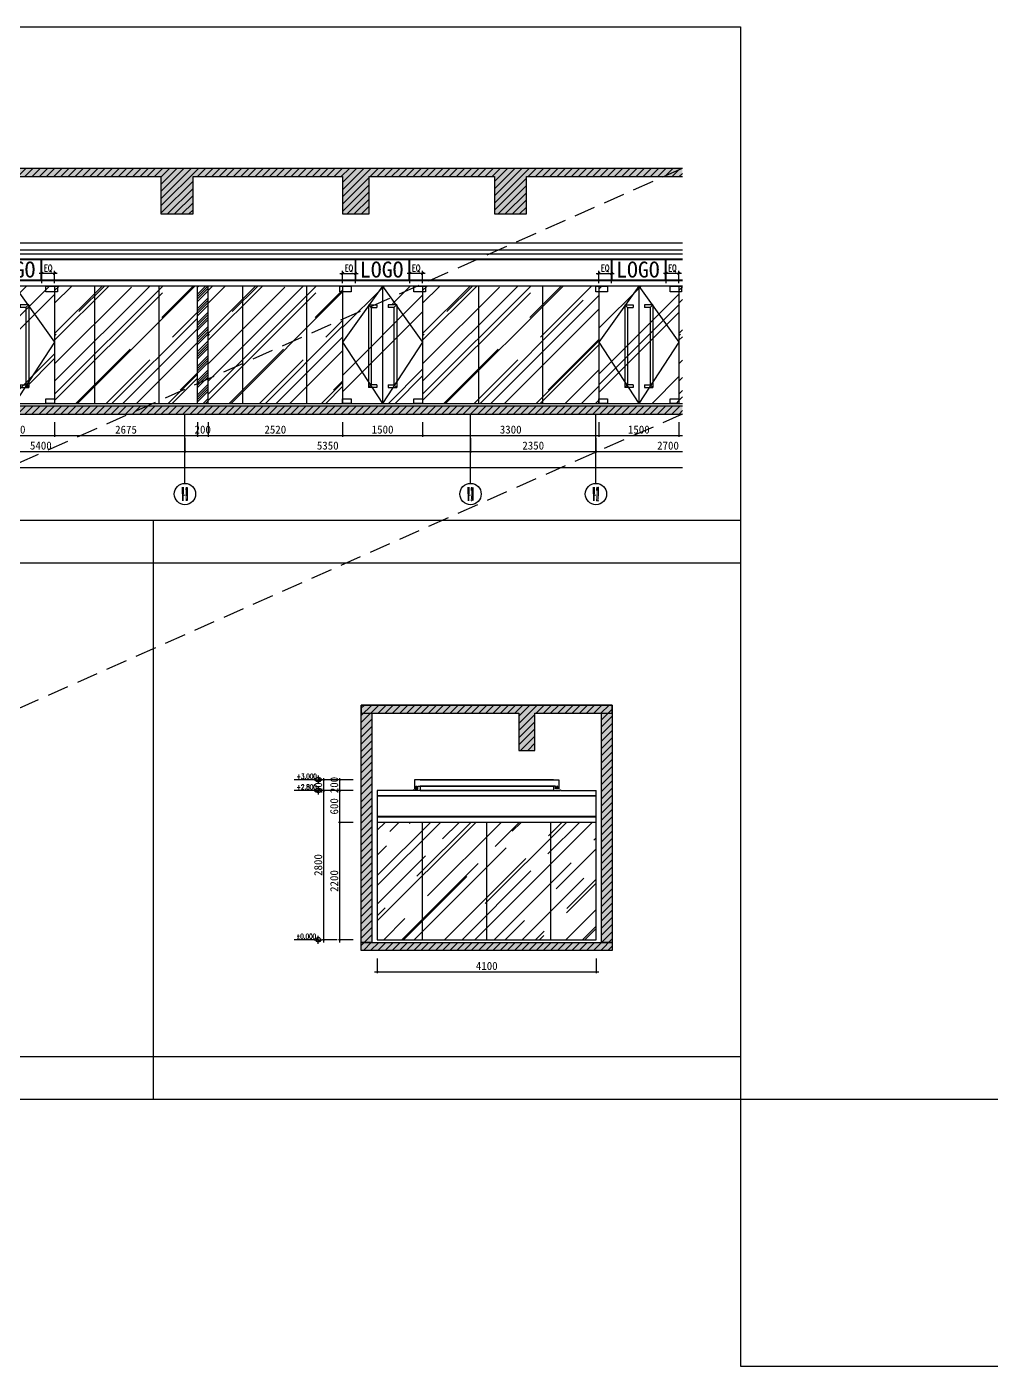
# Model space of a CAD drawing. Header units: millimetres. Extents: x 110215 to 630040, y -488650 to 141897.
# Drawn here: x 152936 to 171004, y -9761 to 15350 of the extents above; entities that cross this region are included whole.
import ezdxf
from ezdxf.enums import TextEntityAlignment as Align
from ezdxf.xclip import XClip

# ---------------------------------------------------------------- set-up
doc = ezdxf.new("R2010")
doc.units = ezdxf.units.MM
doc.header["$LTSCALE"] = 1000
doc.header["$XCLIPFRAME"] = 0
doc.linetypes.add('_DASH', pattern=[0.6, 0.4, -0.2])
doc.layers.get('Defpoints').update_dxf_attribs({"color": 2})
for name, color, linetype in [('0-118标注', 2, 'Continuous'), ('0-140b立面看线', 3, 'Continuous'), ('0-140c立面材料填充', 250, 'Continuous'), ('0-140d立面材料分隔', 146, 'Continuous'), ('0-140立面图剖切线', 4, 'Continuous')]:
    doc.layers.add(name, color=color, linetype=linetype)
doc.styles.add('_TCH_AXIS', font='COMPLEX', dxfattribs={"bigfont": 'GBCBIG'})
doc.styles.add('COMPLEX', font='COMPLEX')
doc.styles.add('DIM_FONT', font='SIMPLEX', dxfattribs={"width": 0.7, "bigfont": 'GBCBIG'})
doc.styles.add('TXT', font='txt.shx', dxfattribs={"width": 0.7})
doc.styles.add('繁黑体', font='simhei.ttf')
doc.styles.add('黑体', font='simhei.ttf')
doc.dimstyles.new('50', dxfattribs={"dimscale": 50, "dimtxt": 3, "dimasz": 0.6, "dimexe": 0.6, "dimexo": 0.6, "dimtad": 1, "dimdec": 0, "dimdsep": 46, "dimtxsty": '黑体', "dimblk1": 'ARCHTICK', "dimblk2": 'ARCHTICK', "dimsah": 1, "dimcen": 0, "dimdle": 1, "dimclrd": 251, "dimclre": 251, "dimclrt": 2, "dimadec": 0, "dimazin": 0, "dimtfac": 1, "dimtdec": 0, "dimtix": 1, "dimtmove": 2, "dimatfit": 3, "dimldrblk": 'DOT', "dimfxl": 0, "dimtolj": 1, "dimtzin": 0, "dimarcsym": 0})
doc.dimstyles.new('副本 1-50', dxfattribs={"dimscale": 50, "dimtxt": 2.5, "dimasz": 1, "dimexe": 1, "dimexo": 1, "dimgap": 0.6, "dimtad": 1, "dimdec": 0, "dimrnd": 5, "dimzin": 0, "dimdsep": 46, "dimtxsty": 'TXT', "dimblk": 'ARCHTICK', "dimcen": 4, "dimdle": 1, "dimclrd": 3, "dimclre": 3, "dimclrt": 3, "dimadec": 0, "dimazin": 0, "dimtfac": 1, "dimtdec": 0, "dimtix": 1, "dimtmove": 2, "dimatfit": 3, "dimldrblk": 'ARCHTICK', "dimfxl": 0, "dimtolj": 1, "dimtzin": 0, "dimarcsym": 0})

# ---------------------------------------------------------------- blocks, each defined once
blk = doc.blocks.new('_ArchTick')
at = {"color": 0, "linetype": 'ByBlock', "const_width": 0.4}
blk.add_lwpolyline([(-0.5, -0.5), (0.5, 0.5)], dxfattribs=at)
blk = doc.blocks.new('*D130')
at = {"color": 3, "lineweight": -2, "transparency": 16777216}
for p, q in [((2433621, 314332), (2433281, 314332)), ((2433331, 314145), (2433331, 314382)), ((2433571, 314145), (2433571, 314382))]:
    blk.add_line(p, q, dxfattribs=at)
at = {"layer": 'Defpoints', "color": 0, "transparency": 16777216}
for p in [(2433331, 314332), (2433331, 314095), (2433571, 314095)]:
    blk.add_point(p, dxfattribs=at)
at = {"color": 3, "lineweight": -2, "transparency": 16777216, "xscale": 50, "yscale": 50, "zscale": 50, "rotation": 180}
blk.add_blockref('_ArchTick', (2433331, 314332), dxfattribs=at)
at = {"color": 3, "lineweight": -2, "transparency": 16777216, "xscale": 50, "yscale": 50, "zscale": 50}
blk.add_blockref('_ArchTick', (2433571, 314332), dxfattribs=at)
at = {"color": 3, "transparency": 16777216, "insert": (2433451, 314425), "char_height": 125, "attachment_point": 5, "style": 'TXT'}
blk.add_mtext('\\A1;EQ', dxfattribs=at)
blk = doc.blocks.new('*D131')
at = {"color": 3, "lineweight": -2, "transparency": 16777216}
for p, q in [((2432021, 314332), (2432361, 314332)), ((2432071, 314145), (2432071, 314382)), ((2432311, 314145), (2432311, 314382))]:
    blk.add_line(p, q, dxfattribs=at)
at = {"layer": 'Defpoints', "color": 0, "transparency": 16777216}
for p in [(2432311, 314332), (2432071, 314095), (2432311, 314095)]:
    blk.add_point(p, dxfattribs=at)
at = {"color": 3, "lineweight": -2, "transparency": 16777216, "xscale": 50, "yscale": 50, "zscale": 50, "rotation": 180}
blk.add_blockref('_ArchTick', (2432071, 314332), dxfattribs=at)
at = {"color": 3, "lineweight": -2, "transparency": 16777216, "xscale": 50, "yscale": 50, "zscale": 50}
blk.add_blockref('_ArchTick', (2432311, 314332), dxfattribs=at)
at = {"color": 3, "transparency": 16777216, "insert": (2432191, 314425), "char_height": 125, "attachment_point": 5, "style": 'TXT'}
blk.add_mtext('\\A1;EQ', dxfattribs=at)
blk = doc.blocks.new('*D1213')
at = {"color": 251, "lineweight": -2, "transparency": 16777216}
for p, q in [((210442, 7119), (210442, 6839)), ((211942, 7119), (211942, 6839)), ((210392, 6869), (211992, 6869))]:
    blk.add_line(p, q, dxfattribs=at)
at = {"layer": 'Defpoints', "color": 0, "transparency": 16777216}
for p in [(210442, 7269), (211942, 7269), (211942, 6869)]:
    blk.add_point(p, dxfattribs=at)
at = {"color": 251, "lineweight": -2, "transparency": 16777216, "xscale": 30, "yscale": 30, "zscale": 30, "rotation": 180}
blk.add_blockref('_ArchTick', (210442, 6869), dxfattribs=at)
at = {"color": 251, "lineweight": -2, "transparency": 16777216, "xscale": 30, "yscale": 30, "zscale": 30}
blk.add_blockref('_ArchTick', (211942, 6869), dxfattribs=at)
at = {"color": 2, "transparency": 16777216, "insert": (211192, 6976), "char_height": 150, "attachment_point": 5, "style": '黑体'}
blk.add_mtext('\\A1;1500', dxfattribs=at)
blk = doc.blocks.new('_DOT')
at = {"color": 0, "linetype": 'ByBlock'}
blk.add_line((-0.5, 0), (-1, 0), dxfattribs=at)
at = {"color": 0, "linetype": 'ByBlock', "const_width": 0.5}
blk.add_lwpolyline([(-0.25, 0, 1), (0.25, 0, 1)], format="xyb", close=True, dxfattribs=at)
blk = doc.blocks.new('*D1214')
at = {"color": 251, "lineweight": -2, "transparency": 16777216}
for p, q in [((211942, 7119), (211942, 6839)), ((214617, 7119), (214617, 6839)), ((211892, 6869), (214667, 6869))]:
    blk.add_line(p, q, dxfattribs=at)
at = {"layer": 'Defpoints', "color": 0, "transparency": 16777216}
for p in [(211942, 7269), (214617, 7269), (214617, 6869)]:
    blk.add_point(p, dxfattribs=at)
at = {"color": 251, "lineweight": -2, "transparency": 16777216, "xscale": 30, "yscale": 30, "zscale": 30, "rotation": 180}
blk.add_blockref('_ArchTick', (211942, 6869), dxfattribs=at)
at = {"color": 251, "lineweight": -2, "transparency": 16777216, "xscale": 30, "yscale": 30, "zscale": 30}
blk.add_blockref('_ArchTick', (214617, 6869), dxfattribs=at)
at = {"color": 2, "transparency": 16777216, "insert": (213280, 6975), "char_height": 150, "attachment_point": 5, "style": '黑体'}
blk.add_mtext('\\A1;2675', dxfattribs=at)
blk = doc.blocks.new('*D1215')
at = {"color": 251, "lineweight": -2, "transparency": 16777216}
for p, q in [((214617, 7119), (214617, 6839)), ((214817, 7119), (214817, 6839)), ((214617, 6869), (214587, 6869)), ((214617, 6869), (214817, 6869)), ((214817, 6869), (214847, 6869))]:
    blk.add_line(p, q, dxfattribs=at)
at = {"layer": 'Defpoints', "color": 0, "transparency": 16777216}
for p in [(214617, 7269), (214817, 7269), (214817, 6869)]:
    blk.add_point(p, dxfattribs=at)
at = {"color": 251, "lineweight": -2, "transparency": 16777216, "xscale": 30, "yscale": 30, "zscale": 30}
blk.add_blockref('_ArchTick', (214617, 6869), dxfattribs=at)
at = {"color": 251, "lineweight": -2, "transparency": 16777216, "xscale": 30, "yscale": 30, "zscale": 30, "rotation": 180}
blk.add_blockref('_ArchTick', (214817, 6869), dxfattribs=at)
at = {"color": 2, "transparency": 16777216, "insert": (214717, 6976), "char_height": 150, "attachment_point": 5, "style": '黑体'}
blk.add_mtext('\\A1;200', dxfattribs=at)
blk = doc.blocks.new('*D1216')
at = {"color": 251, "lineweight": -2, "transparency": 16777216}
for p, q in [((214817, 7119), (214817, 6839)), ((217337, 7119), (217337, 6839)), ((214767, 6869), (217387, 6869))]:
    blk.add_line(p, q, dxfattribs=at)
at = {"layer": 'Defpoints', "color": 0, "transparency": 16777216}
for p in [(214817, 7269), (217337, 7269), (217337, 6869)]:
    blk.add_point(p, dxfattribs=at)
at = {"color": 251, "lineweight": -2, "transparency": 16777216, "xscale": 30, "yscale": 30, "zscale": 30, "rotation": 180}
blk.add_blockref('_ArchTick', (214817, 6869), dxfattribs=at)
at = {"color": 251, "lineweight": -2, "transparency": 16777216, "xscale": 30, "yscale": 30, "zscale": 30}
blk.add_blockref('_ArchTick', (217337, 6869), dxfattribs=at)
at = {"color": 2, "transparency": 16777216, "insert": (216077, 6976), "char_height": 150, "attachment_point": 5, "style": '黑体'}
blk.add_mtext('\\A1;2520', dxfattribs=at)
blk = doc.blocks.new('*D1217')
at = {"color": 251, "lineweight": -2, "transparency": 16777216}
for p, q in [((217337, 7119), (217337, 6839)), ((218837, 7119), (218837, 6839)), ((217287, 6869), (218887, 6869))]:
    blk.add_line(p, q, dxfattribs=at)
at = {"layer": 'Defpoints', "color": 0, "transparency": 16777216}
for p in [(217337, 7269), (218837, 7269), (218837, 6869)]:
    blk.add_point(p, dxfattribs=at)
at = {"color": 251, "lineweight": -2, "transparency": 16777216, "xscale": 30, "yscale": 30, "zscale": 30, "rotation": 180}
blk.add_blockref('_ArchTick', (217337, 6869), dxfattribs=at)
at = {"color": 251, "lineweight": -2, "transparency": 16777216, "xscale": 30, "yscale": 30, "zscale": 30}
blk.add_blockref('_ArchTick', (218837, 6869), dxfattribs=at)
at = {"color": 2, "transparency": 16777216, "insert": (218087, 6976), "char_height": 150, "attachment_point": 5, "style": '黑体'}
blk.add_mtext('\\A1;1500', dxfattribs=at)
blk = doc.blocks.new('*D1218')
at = {"color": 251, "lineweight": -2, "transparency": 16777216}
for p, q in [((218837, 7119), (218837, 6839)), ((222137, 7119), (222137, 6839)), ((218787, 6869), (222187, 6869))]:
    blk.add_line(p, q, dxfattribs=at)
at = {"layer": 'Defpoints', "color": 0, "transparency": 16777216}
for p in [(218837, 7269), (222137, 7269), (222137, 6869)]:
    blk.add_point(p, dxfattribs=at)
at = {"color": 251, "lineweight": -2, "transparency": 16777216, "xscale": 30, "yscale": 30, "zscale": 30, "rotation": 180}
blk.add_blockref('_ArchTick', (218837, 6869), dxfattribs=at)
at = {"color": 251, "lineweight": -2, "transparency": 16777216, "xscale": 30, "yscale": 30, "zscale": 30}
blk.add_blockref('_ArchTick', (222137, 6869), dxfattribs=at)
at = {"color": 2, "transparency": 16777216, "insert": (220487, 6976), "char_height": 150, "attachment_point": 5, "style": '黑体'}
blk.add_mtext('\\A1;3300', dxfattribs=at)
blk = doc.blocks.new('*D1219')
at = {"color": 251, "lineweight": -2, "transparency": 16777216}
for p, q in [((222137, 7119), (222137, 6839)), ((223637, 7119), (223637, 6839)), ((222087, 6869), (223687, 6869))]:
    blk.add_line(p, q, dxfattribs=at)
at = {"layer": 'Defpoints', "color": 0, "transparency": 16777216}
for p in [(222137, 7269), (223637, 7269), (223637, 6869)]:
    blk.add_point(p, dxfattribs=at)
at = {"color": 251, "lineweight": -2, "transparency": 16777216, "xscale": 30, "yscale": 30, "zscale": 30, "rotation": 180}
blk.add_blockref('_ArchTick', (222137, 6869), dxfattribs=at)
at = {"color": 251, "lineweight": -2, "transparency": 16777216, "xscale": 30, "yscale": 30, "zscale": 30}
blk.add_blockref('_ArchTick', (223637, 6869), dxfattribs=at)
at = {"color": 2, "transparency": 16777216, "insert": (222887, 6976), "char_height": 150, "attachment_point": 5, "style": '黑体'}
blk.add_mtext('\\A1;1500', dxfattribs=at)
blk = doc.blocks.new('*D1220')
at = {"color": 251, "lineweight": -2, "transparency": 16777216}
for p, q in [((223637, 7119), (223637, 6839)), ((225079, 7119), (225079, 6839)), ((223587, 6869), (225129, 6869))]:
    blk.add_line(p, q, dxfattribs=at)
at = {"layer": 'Defpoints', "color": 0, "transparency": 16777216}
for p in [(223637, 7269), (225079, 7269), (225079, 6869)]:
    blk.add_point(p, dxfattribs=at)
at = {"color": 251, "lineweight": -2, "transparency": 16777216, "xscale": 30, "yscale": 30, "zscale": 30, "rotation": 180}
blk.add_blockref('_ArchTick', (223637, 6869), dxfattribs=at)
at = {"color": 251, "lineweight": -2, "transparency": 16777216, "xscale": 30, "yscale": 30, "zscale": 30}
blk.add_blockref('_ArchTick', (225079, 6869), dxfattribs=at)
at = {"color": 2, "transparency": 16777216, "insert": (224358, 6975), "char_height": 150, "attachment_point": 5, "style": '黑体'}
blk.add_mtext('\\A1;1442', dxfattribs=at)
blk = doc.blocks.new('*D1240')
at = {"color": 251, "lineweight": -2, "transparency": 16777216}
for p, q in [((208984, 6819), (208984, 6539)), ((214384, 6819), (214384, 6539)), ((208934, 6569), (214434, 6569))]:
    blk.add_line(p, q, dxfattribs=at)
at = {"layer": 'Defpoints', "color": 0, "transparency": 16777216}
for p in [(208984, 6869), (214384, 6869), (214384, 6569)]:
    blk.add_point(p, dxfattribs=at)
at = {"color": 251, "lineweight": -2, "transparency": 16777216, "xscale": 30, "yscale": 30, "zscale": 30, "rotation": 180}
blk.add_blockref('_ArchTick', (208984, 6569), dxfattribs=at)
at = {"color": 251, "lineweight": -2, "transparency": 16777216, "xscale": 30, "yscale": 30, "zscale": 30}
blk.add_blockref('_ArchTick', (214384, 6569), dxfattribs=at)
at = {"color": 2, "transparency": 16777216, "insert": (211684, 6676), "char_height": 150, "attachment_point": 5, "style": '黑体'}
blk.add_mtext('\\A1;5400', dxfattribs=at)
blk = doc.blocks.new('*D1241')
at = {"color": 251, "lineweight": -2, "transparency": 16777216}
for p, q in [((214384, 6819), (214384, 6539)), ((219734, 6819), (219734, 6539)), ((214334, 6569), (219784, 6569))]:
    blk.add_line(p, q, dxfattribs=at)
at = {"layer": 'Defpoints', "color": 0, "transparency": 16777216}
for p in [(214384, 6869), (219734, 6869), (219734, 6569)]:
    blk.add_point(p, dxfattribs=at)
at = {"color": 251, "lineweight": -2, "transparency": 16777216, "xscale": 30, "yscale": 30, "zscale": 30, "rotation": 180}
blk.add_blockref('_ArchTick', (214384, 6569), dxfattribs=at)
at = {"color": 251, "lineweight": -2, "transparency": 16777216, "xscale": 30, "yscale": 30, "zscale": 30}
blk.add_blockref('_ArchTick', (219734, 6569), dxfattribs=at)
at = {"color": 2, "transparency": 16777216, "insert": (217059, 6676), "char_height": 150, "attachment_point": 5, "style": '黑体'}
blk.add_mtext('\\A1;5350', dxfattribs=at)
blk = doc.blocks.new('*D1242')
at = {"color": 251, "lineweight": -2, "transparency": 16777216}
for p, q in [((219734, 6819), (219734, 6539)), ((222084, 6819), (222084, 6539)), ((219684, 6569), (222134, 6569))]:
    blk.add_line(p, q, dxfattribs=at)
at = {"layer": 'Defpoints', "color": 0, "transparency": 16777216}
for p in [(219734, 6869), (222084, 6869), (222084, 6569)]:
    blk.add_point(p, dxfattribs=at)
at = {"color": 251, "lineweight": -2, "transparency": 16777216, "xscale": 30, "yscale": 30, "zscale": 30, "rotation": 180}
blk.add_blockref('_ArchTick', (219734, 6569), dxfattribs=at)
at = {"color": 251, "lineweight": -2, "transparency": 16777216, "xscale": 30, "yscale": 30, "zscale": 30}
blk.add_blockref('_ArchTick', (222084, 6569), dxfattribs=at)
at = {"color": 2, "transparency": 16777216, "insert": (220909, 6676), "char_height": 150, "attachment_point": 5, "style": '黑体'}
blk.add_mtext('\\A1;2350', dxfattribs=at)
blk = doc.blocks.new('*D1243')
at = {"color": 251, "lineweight": -2, "transparency": 16777216}
for p, q in [((222084, 6819), (222084, 6539)), ((224784, 6819), (224784, 6539)), ((222034, 6569), (224834, 6569))]:
    blk.add_line(p, q, dxfattribs=at)
at = {"layer": 'Defpoints', "color": 0, "transparency": 16777216}
for p in [(222084, 6869), (224784, 6869), (224784, 6569)]:
    blk.add_point(p, dxfattribs=at)
at = {"color": 251, "lineweight": -2, "transparency": 16777216, "xscale": 30, "yscale": 30, "zscale": 30, "rotation": 180}
blk.add_blockref('_ArchTick', (222084, 6569), dxfattribs=at)
at = {"color": 251, "lineweight": -2, "transparency": 16777216, "xscale": 30, "yscale": 30, "zscale": 30}
blk.add_blockref('_ArchTick', (224784, 6569), dxfattribs=at)
at = {"color": 2, "transparency": 16777216, "insert": (223434, 6676), "char_height": 150, "attachment_point": 5, "style": '黑体'}
blk.add_mtext('\\A1;2700', dxfattribs=at)
blk = doc.blocks.new('*D1248')
at = {"color": 251, "lineweight": -2, "transparency": 16777216}
for p, q in [((156554, 6519), (156554, 6239)), ((232987, 6519), (232987, 6239)), ((156504, 6269), (233037, 6269))]:
    blk.add_line(p, q, dxfattribs=at)
at = {"layer": 'Defpoints', "color": 0, "transparency": 16777216}
for p in [(156554, 6569), (232987, 6569), (232987, 6269)]:
    blk.add_point(p, dxfattribs=at)
at = {"color": 251, "lineweight": -2, "transparency": 16777216, "xscale": 30, "yscale": 30, "zscale": 30, "rotation": 180}
blk.add_blockref('_ArchTick', (156554, 6269), dxfattribs=at)
at = {"color": 251, "lineweight": -2, "transparency": 16777216, "xscale": 30, "yscale": 30, "zscale": 30}
blk.add_blockref('_ArchTick', (232987, 6269), dxfattribs=at)
at = {"color": 2, "transparency": 16777216, "insert": (194771, 6375), "char_height": 150, "attachment_point": 5, "style": '黑体'}
blk.add_mtext('\\A1;76433', dxfattribs=at)
blk = doc.blocks.new('_AXISO')
blk.add_circle((0, 0), 0.5)
at = {"style": 'COMPLEX', "width": 1.041667}
blk.add_attdef('A', text='', height=0.56, dxfattribs=at).set_placement((-0.25, -0.28), (0.25, -0.28), align=Align.FIT)
blk = doc.blocks.new('A$C087422EE')
for p, q in [((0, 28), (54, 28)), ((8, 72), (8, 63)), ((45, 72), (8, 72)), ((8, 63), (45, 63)), ((12, 63), (16, 45)), ((27, 0), (27, 54)), ((41, 63), (37, 45)), ((45, 63), (45, 72))]:
    blk.add_line(p, q)
blk.add_circle((27, 28), 20)
blk = doc.blocks.new('*D705')
at = {"color": 251, "lineweight": -2, "transparency": 16777216}
for p, q in [((159503, -2115), (159503, -2395)), ((163602, -2115), (163602, -2395)), ((159453, -2365), (163652, -2365))]:
    blk.add_line(p, q, dxfattribs=at)
at = {"layer": 'Defpoints', "color": 0, "transparency": 16777216}
for p in [(159503, -1965), (163602, -1965), (163602, -2365)]:
    blk.add_point(p, dxfattribs=at)
at = {"color": 251, "lineweight": -2, "transparency": 16777216, "xscale": 30, "yscale": 30, "zscale": 30, "rotation": 180}
blk.add_blockref('_ArchTick', (159503, -2365), dxfattribs=at)
at = {"color": 251, "lineweight": -2, "transparency": 16777216, "xscale": 30, "yscale": 30, "zscale": 30}
blk.add_blockref('_ArchTick', (163602, -2365), dxfattribs=at)
at = {"color": 2, "transparency": 16777216, "insert": (161553, -2258), "char_height": 150, "attachment_point": 5, "style": '黑体'}
blk.add_mtext('\\A1;4100', dxfattribs=at)
blk = doc.blocks.new('*D706')
at = {"color": 251, "lineweight": -2, "transparency": 16777216}
for p, q in [((159053, 435), (158773, 435)), ((158803, -1815), (158803, 485)), ((159053, -1765), (158773, -1765))]:
    blk.add_line(p, q, dxfattribs=at)
at = {"layer": 'Defpoints', "color": 0, "transparency": 16777216}
for p in [(158803, 435), (159503, 435), (159503, -1765)]:
    blk.add_point(p, dxfattribs=at)
at = {"color": 251, "lineweight": -2, "transparency": 16777216, "xscale": 30, "yscale": 30, "zscale": 30}
for p, rotation in [((158803, 435), 90), ((158803, -1765), 270)]:
    blk.add_blockref('_ArchTick', p, dxfattribs=dict(at, rotation=rotation))
at = {"color": 2, "transparency": 16777216, "insert": (158696, -665), "char_height": 150, "attachment_point": 5, "rotation": 90, "style": '黑体'}
blk.add_mtext('\\A1;2200', dxfattribs=at)
blk = doc.blocks.new('*D707')
at = {"color": 251, "lineweight": -2, "transparency": 16777216}
for p, q in [((159053, 1035), (158773, 1035)), ((158803, 385), (158803, 1085)), ((159053, 435), (158773, 435))]:
    blk.add_line(p, q, dxfattribs=at)
at = {"layer": 'Defpoints', "color": 0, "transparency": 16777216}
for p in [(158803, 1035), (159503, 1035), (159503, 435)]:
    blk.add_point(p, dxfattribs=at)
at = {"color": 251, "lineweight": -2, "transparency": 16777216, "xscale": 30, "yscale": 30, "zscale": 30}
for p, rotation in [((158803, 1035), 90), ((158803, 435), 270)]:
    blk.add_blockref('_ArchTick', p, dxfattribs=dict(at, rotation=rotation))
at = {"color": 2, "transparency": 16777216, "insert": (158696, 735), "char_height": 150, "attachment_point": 5, "rotation": 90, "style": '黑体'}
blk.add_mtext('\\A1;600', dxfattribs=at)
blk = doc.blocks.new('*D708')
at = {"color": 251, "lineweight": -2, "transparency": 16777216}
for p, q in [((158803, 1235), (158803, 1265)), ((159053, 1235), (158773, 1235)), ((159053, 1035), (158773, 1035)), ((158803, 1035), (158803, 1235)), ((158803, 1035), (158803, 1005))]:
    blk.add_line(p, q, dxfattribs=at)
at = {"layer": 'Defpoints', "color": 0, "transparency": 16777216}
for p in [(158803, 1235), (159503, 1035), (160203, 1235)]:
    blk.add_point(p, dxfattribs=at)
at = {"color": 251, "lineweight": -2, "transparency": 16777216, "xscale": 30, "yscale": 30, "zscale": 30}
for p, rotation in [((158803, 1235), 270), ((158803, 1035), 90)]:
    blk.add_blockref('_ArchTick', p, dxfattribs=dict(at, rotation=rotation))
at = {"color": 2, "transparency": 16777216, "insert": (158696, 1135), "char_height": 150, "attachment_point": 5, "rotation": 90, "style": '黑体'}
blk.add_mtext('\\A1;200', dxfattribs=at)
blk = doc.blocks.new('*D709')
at = {"color": 251, "lineweight": -2, "transparency": 16777216}
for p, q in [((158753, 1035), (158473, 1035)), ((158503, -1815), (158503, 1085)), ((158753, -1765), (158473, -1765))]:
    blk.add_line(p, q, dxfattribs=at)
at = {"layer": 'Defpoints', "color": 0, "transparency": 16777216}
for p in [(158503, 1035), (158803, 1035), (158803, -1765)]:
    blk.add_point(p, dxfattribs=at)
at = {"color": 251, "lineweight": -2, "transparency": 16777216, "xscale": 30, "yscale": 30, "zscale": 30}
for p, rotation in [((158503, 1035), 90), ((158503, -1765), 270)]:
    blk.add_blockref('_ArchTick', p, dxfattribs=dict(at, rotation=rotation))
at = {"color": 2, "transparency": 16777216, "insert": (158396, -365), "char_height": 150, "attachment_point": 5, "rotation": 90, "style": '黑体'}
blk.add_mtext('\\A1;2800', dxfattribs=at)
blk = doc.blocks.new('*D710')
at = {"color": 251, "lineweight": -2, "transparency": 16777216}
for p, q in [((158503, 1235), (158503, 1265)), ((158753, 1235), (158473, 1235)), ((158753, 1035), (158473, 1035)), ((158503, 1035), (158503, 1235)), ((158503, 1035), (158503, 1005))]:
    blk.add_line(p, q, dxfattribs=at)
at = {"layer": 'Defpoints', "color": 0, "transparency": 16777216}
for p in [(158503, 1235), (158803, 1235), (158803, 1035)]:
    blk.add_point(p, dxfattribs=at)
at = {"color": 251, "lineweight": -2, "transparency": 16777216, "xscale": 30, "yscale": 30, "zscale": 30}
for p, rotation in [((158503, 1235), 270), ((158503, 1035), 90)]:
    blk.add_blockref('_ArchTick', p, dxfattribs=dict(at, rotation=rotation))
at = {"color": 2, "transparency": 16777216, "insert": (158396, 1135), "char_height": 150, "attachment_point": 5, "rotation": 90, "style": '黑体'}
blk.add_mtext('\\A1;200', dxfattribs=at)
blk = doc.blocks.new('*U702')
at = {"extrusion": (0, 0, -1)}
for points in [[(0, 0), (1.5, 0, 0.414214), (0, 1.5)], [(0, 0), (-1.5, 0, 0.414214), (0, -1.5)]]:
    blk.add_hatch(color=256, dxfattribs=at).paths.add_polyline_path(points)
for p, q in [((-2.25, 0), (-15.09, 0)), ((-2.52, 0), (2.52, 0)), ((0, -2.52), (0, 2.52))]:
    blk.add_line(p, q)
blk.add_circle((0, 0), 1.5)
at = {"style": 'DIM_FONT', "width": 0.7, "flags": 8}
blk.add_attdef('%%P0.000', (-13.68, -0.59), '', height=3, dxfattribs=at)
blk = doc.blocks.new('*U703')
at = {"extrusion": (0, 0, -1)}
for points in [[(0, 0), (1.5, 0, -0.414214), (0, -1.5)], [(0, 0), (-1.5, 0, -0.414214), (0, 1.5)]]:
    blk.add_hatch(color=256, dxfattribs=at).paths.add_polyline_path(points)
for p, q in [((-2.25, 0), (-15.09, 0)), ((-2.52, 0), (2.52, 0)), ((0, 2.52), (0, -2.52))]:
    blk.add_line(p, q)
blk.add_circle((0, 0), 1.5)
at = {"style": 'DIM_FONT', "width": 0.7, "flags": 8}
blk.add_attdef('%%P0.000', (-13.68, 0.59), '', height=3, dxfattribs=at)
blk = doc.blocks.new('kjlkj')
at = {"layer": '0-140c立面材料填充'}
h = blk.add_hatch(dxfattribs=at)
h.set_pattern_fill('AR-RROOF', color=256, scale=50, angle=45, style=0)
h.set_pattern_definition([(45, (2419215.6, 311894.9), (1077.63, 2873.68), [19050, -2540, 6350, -1270]), (45, (2419961, 313538.3), (-2092.4, 296.35), [3810, -419.1, 7620, -952.5]), (45, (2418901.25, 313107.2), (4068.056, 5271.41), [10160, -1778, 5080, -1270])])
h.paths.add_polyline_path([(2433571.1, 314094.9), (2432071.1, 314094.9), (2432071.1, 311894.9), (2433571.1, 311894.9)])
at = {"color": 8}
for p, q in [((2432311.1, 314194.9), (2432311.1, 314594.9)), ((2432321.1, 314194.9), (2432321.1, 314594.9)), ((2433321.1, 314194.9), (2433321.1, 314594.9)), ((2433331.1, 314194.9), (2433331.1, 314594.9))]:
    blk.add_line(p, q, dxfattribs=at)
for points in [[(2432821.1, 314094.9), (2432071.1, 313044.9), (2432821.1, 311894.9)], [(2432821.1, 314094.9), (2433571.1, 313044.9), (2432821.1, 311894.9)]]:
    blk.add_lwpolyline(points, dxfattribs=at)
at = {"layer": '0-140d立面材料分隔'}
for p, q in [((2432071.1, 314094.9), (2432071.1, 311894.9)), ((2432821.1, 314094.9), (2432821.1, 311894.9)), ((2433571.1, 314094.9), (2433571.1, 311894.9))]:
    blk.add_line(p, q, dxfattribs=at)
at = {"layer": '0-140d立面材料分隔', "color": 1}
for p, q in [((2432609.7, 313694.9, -219.5), (2432556.9, 313744.9, -219.5)), ((2432556.9, 313744.9, -219.5), (2432556.9, 312194.9)), ((2432556.9, 313744.9, -219.5), (2432715.4, 313744.9, -219.5)), ((2432609.7, 313694.9, -219.5), (2432609.7, 312244.9)), ((2432609.7, 313694.9, -219.5), (2432715.4, 313694.9, -219.5)), ((2432715.4, 313744.9, -219.5), (2432715.4, 313694.9, -219.5)), ((2432926.8, 313744.9, -219.5), (2432926.8, 313694.9, -219.5)), ((2433085.4, 313744.9, -219.5), (2432926.8, 313744.9, -219.5)), ((2433032.5, 313694.9, -219.5), (2432926.8, 313694.9, -219.5)), ((2433032.5, 313694.9, -219.5), (2433085.4, 313744.9, -219.5)), ((2433032.5, 313694.9, -219.5), (2433032.5, 312244.9)), ((2433085.4, 313744.9, -219.5), (2433085.4, 312194.9)), ((2432609.7, 312244.9), (2432556.9, 312194.9)), ((2432715.4, 312194.9), (2432556.9, 312194.9)), ((2432715.4, 312244.9), (2432609.7, 312244.9)), ((2432715.4, 312244.9), (2432715.4, 312194.9)), ((2432926.8, 312244.9), (2433032.5, 312244.9)), ((2432926.8, 312244.9), (2432926.8, 312194.9)), ((2432926.8, 312194.9), (2433085.4, 312194.9)), ((2433032.5, 312244.9), (2433085.4, 312194.9))]:
    blk.add_line(p, q, dxfattribs=at)
for points in [[(2432018.3, 314094.9), (2432233.1, 314094.9), (2432233.1, 313984.9), (2432018.3, 313984.9)], [(2433409.2, 314094.9), (2433624, 314094.9), (2433624, 313984.9), (2433409.2, 313984.9)], [(2432071.1, 311978.2), (2432233.1, 311978.2), (2432233.1, 311894.9), (2432071.1, 311894.9)], [(2433409.2, 311978.2), (2433571.1, 311978.2), (2433571.1, 311894.9), (2433409.2, 311894.9)]]:
    blk.add_lwpolyline(points, close=True, dxfattribs=at)
at = {"color": 1, "style": '繁黑体'}
blk.add_text('LOGO', height=300, dxfattribs=at).set_placement((2432396, 314253.3, -219.5))
at = {"color": 8}
dim = blk.add_linear_dim(base=(2432311.1, 314332.1), p1=(2432071.1, 314094.9), p2=(2432311.1, 314094.9), text='EQ', dimstyle='副本 1-50', dxfattribs=at)
dim.commit()
dim.dimension.update_dxf_attribs({"geometry": '*D131', "text_midpoint": (2432191.1, 314424.6)})
dim = blk.add_linear_dim(base=(2433331.1, 314332.1), p1=(2433571.1, 314094.9), p2=(2433331.1, 314094.9), angle=180, text='EQ', dimstyle='副本 1-50', dxfattribs=at)
dim.commit()
dim.dimension.update_dxf_attribs({"geometry": '*D130', "text_midpoint": (2433451.1, 314424.6)})
blk = doc.blocks.new('sdfcsfsdfs')
h = blk.add_hatch()
h.set_pattern_fill('ANSI31', color=250, scale=30)
h.paths.add_polyline_path([(156354.2, 11868.7), (156354.2, 11718.7), (156554.2, 11718.7), (157551.1, 11718.7), (157551.1, 11018.7), (158013.6, 11018.7), (158013.6, 11145.5), (158013.6, 11718.7), (167984.6, 11718.7), (167984.6, 11018.7), (168441.9, 11018.7), (168441.9, 11718.7), (172853.9, 11718.7), (172853.9, 11018.7), (173453.9, 11018.7), (173453.9, 11718.7), (177303.9, 11718.7), (177303.9, 11018.7), (177903.9, 11018.7), (177903.9, 11718.7), (180555.6, 11718.7), (180555.6, 11018.7), (181155.6, 11018.7), (181155.6, 11718.7), (182255.3, 11718.7), (182255.3, 11018.7), (182755.3, 11018.7), (182755.3, 11718.7), (184345.9, 11718.7), (184345.9, 11018.7), (184845.9, 11018.7), (184845.9, 11718.7), (187805.6, 11718.7), (187805.6, 11018.7), (188305.6, 11018.7), (188305.6, 11718.7), (191989.2, 11718.7), (191989.2, 11018.7), (192624.6, 11018.7), (192624.6, 11718.7), (195356.1, 11718.7), (195356.1, 11018.7), (195969.8, 11018.7), (195969.8, 11718.7), (199435.1, 11718.7), (199435.1, 11018.7), (200035.1, 11018.7), (200035.1, 11718.7), (203883.4, 11718.7), (203883.4, 11018.7), (204483.4, 11018.7), (204483.4, 11718.7), (207985.2, 11718.7), (207985.2, 11018.7), (208585.2, 11018.7), (208585.2, 11718.7), (210541.5, 11718.7), (210541.5, 11018.7), (211138.6, 11018.7), (211138.6, 11718.7), (213935.2, 11718.7), (213935.2, 11018.7), (214535.2, 11018.7), (214535.2, 11718.7), (217337.1, 11718.7), (217337.1, 11018.7), (217835.1, 11018.7), (217835.1, 11718.7), (220184.8, 11718.7), (220184.8, 11018.7), (220784.8, 11018.7), (220784.8, 11718.7), (224165.6, 11718.7), (224165.6, 11018.7), (224765.5, 11018.7), (224765.5, 11718.7), (226905.6, 11718.7), (226905.6, 11018.7), (227405.6, 11018.7), (227405.6, 11718.7), (229705.6, 11718.7), (229705.6, 11018.7), (230205.6, 11018.7), (230205.6, 11718.7), (231983.4, 11718.7), (231983.4, 11018.7), (232583.4, 11018.7), (232583.4, 11718.7), (232987.1, 11718.7), (232987.1, 11868.7)])
h.paths.add_polyline_path([(232987.1, 7418.7), (156354.2, 7418.7), (156354.2, 7268.7), (232987.1, 7268.7)])
h = blk.add_hatch()
h.set_pattern_fill('ANSI34', color=250, scale=10)
h.set_pattern_definition([(45, (-10462, 0), (-134.70384, 134.70384), []), (45, (-10417.1, 0), (-134.70384, 134.70384), []), (45, (-10372.2, 0), (-134.70384, 134.70384), []), (45, (-10327.3, 0), (-134.70384, 134.70384), [])])
h.paths.add_polyline_path([(214817.1, 9668.7), (214617.1, 9668.7), (214617.1, 7468.7), (214817.1, 7468.7)])
at = {"layer": '0-140c立面材料填充'}
h = blk.add_hatch(dxfattribs=at)
h.set_pattern_fill('AR-CONC', color=256)
h.paths.add_polyline_path([(232987.1, 7418.7), (156354.2, 7418.7), (156354.2, 7268.7), (232987.1, 7268.7)])
h.paths.add_polyline_path([(156354.2, 11868.7), (156354.2, 11718.7), (156554.2, 11718.7), (157551.1, 11718.7), (157551.1, 11018.7), (158013.6, 11018.7), (158013.6, 11145.5), (158013.6, 11718.7), (167984.6, 11718.7), (167984.6, 11018.7), (168441.9, 11018.7), (168441.9, 11718.7), (172853.9, 11718.7), (172853.9, 11018.7), (173453.9, 11018.7), (173453.9, 11718.7), (177303.9, 11718.7), (177303.9, 11018.7), (177903.9, 11018.7), (177903.9, 11718.7), (180555.6, 11718.7), (180555.6, 11018.7), (181155.6, 11018.7), (181155.6, 11718.7), (182255.3, 11718.7), (182255.3, 11018.7), (182755.3, 11018.7), (182755.3, 11718.7), (184345.9, 11718.7), (184345.9, 11018.7), (184845.9, 11018.7), (184845.9, 11718.7), (187805.6, 11718.7), (187805.6, 11018.7), (188305.6, 11018.7), (188305.6, 11718.7), (191989.2, 11718.7), (191989.2, 11018.7), (192624.6, 11018.7), (192624.6, 11718.7), (195356.1, 11718.7), (195356.1, 11018.7), (195969.8, 11018.7), (195969.8, 11718.7), (199435.1, 11718.7), (199435.1, 11018.7), (200035.1, 11018.7), (200035.1, 11718.7), (203883.4, 11718.7), (203883.4, 11018.7), (204483.4, 11018.7), (204483.4, 11718.7), (207985.2, 11718.7), (207985.2, 11018.7), (208585.2, 11018.7), (208585.2, 11718.7), (210541.5, 11718.7), (210541.5, 11018.7), (211138.6, 11018.7), (211138.6, 11718.7), (213935.2, 11718.7), (213935.2, 11018.7), (214535.2, 11018.7), (214535.2, 11718.7), (217337.1, 11718.7), (217337.1, 11018.7), (217835.1, 11018.7), (217835.1, 11718.7), (220184.8, 11718.7), (220184.8, 11018.7), (220784.8, 11018.7), (220784.8, 11718.7), (224165.6, 11718.7), (224165.6, 11018.7), (224765.5, 11018.7), (224765.5, 11718.7), (226905.6, 11718.7), (226905.6, 11018.7), (227405.6, 11018.7), (227405.6, 11718.7), (229705.6, 11718.7), (229705.6, 11018.7), (230205.6, 11018.7), (230205.6, 11718.7), (231983.4, 11718.7), (231983.4, 11018.7), (232583.4, 11018.7), (232583.4, 11718.7), (232987.1, 11718.7), (232987.1, 11868.7)])
h = blk.add_hatch(dxfattribs=at)
h.set_pattern_fill('AR-RROOF', color=256, scale=600, angle=45)
h.set_pattern_definition([(45, (215937.05, 94099.17), (509.117, 1357.645), [9000, -1200, 3000, -600]), (45, (216289.2, 94875.6), (-988.535, 140.007), [1800, -198, 3600, -450]), (45, (215788.56, 94671.92), (1921.9162, 2490.43), [4800, -840, 2400, -600])])
h.paths.add_polyline_path([(214617.1, 7468.7), (214617.1, 9668.7), (211942.1, 9668.7), (211942.1, 7468.7)])
h = blk.add_hatch(dxfattribs=at)
h.set_pattern_fill('AR-RROOF', color=256, scale=600, angle=45)
h.set_pattern_definition([(45, (218812.05, 94099.17), (509.117, 1357.645), [9000, -1200, 3000, -600]), (45, (219164.2, 94875.6), (-988.535, 140.007), [1800, -198, 3600, -450]), (45, (218663.56, 94671.92), (1921.9162, 2490.43), [4800, -840, 2400, -600])])
h.paths.add_polyline_path([(217337.1, 7468.7), (217337.1, 9668.7), (214817.1, 9668.7), (214817.1, 7468.7)])
h = blk.add_hatch(dxfattribs=at)
h.set_pattern_fill('AR-RROOF', color=256, scale=600, angle=45)
h.set_pattern_definition([(45, (222832.05, 94099.17), (509.117, 1357.645), [9000, -1200, 3000, -600]), (45, (223184.2, 94875.6), (-988.535, 140.007), [1800, -198, 3600, -450]), (45, (222683.56, 94671.92), (1921.9162, 2490.43), [4800, -840, 2400, -600])])
h.paths.add_polyline_path([(222137.1, 7468.7), (222137.1, 9668.7), (218837.1, 9668.7), (218837.1, 7468.7)])
h = blk.add_hatch(dxfattribs=at)
h.set_pattern_fill('AR-RROOF', color=256, scale=600, angle=45)
h.set_pattern_definition([(45, (227632.05, 94099.17), (509.117, 1357.645), [9000, -1200, 3000, -600]), (45, (227984.2, 94875.6), (-988.535, 140.007), [1800, -198, 3600, -450]), (45, (227483.56, 94671.92), (1921.9162, 2490.43), [4800, -840, 2400, -600])])
h.paths.add_polyline_path([(225079.1, 7468.7), (225079.1, 9668.7), (223637.1, 9668.7), (223637.1, 7468.7)])
at = {"color": 251}
for p, q in [((212692.1, 9668.7), (212692.1, 7468.7)), ((213892.1, 9668.7), (213892.1, 7468.7)), ((215467.1, 7468.7), (215467.1, 9668.7)), ((216667.1, 7468.7), (216667.1, 9668.7)), ((219887.1, 7468.7), (219887.1, 9668.7)), ((221087.1, 7468.7), (221087.1, 9668.7))]:
    blk.add_line(p, q, dxfattribs=at)
blk.add_lwpolyline([(195969.8, 11718.7), (199435.1, 11718.7), (199435.1, 11018.7), (200035.1, 11018.7), (200035.1, 11718.7), (203883.4, 11718.7), (203883.4, 11018.7), (204483.4, 11018.7), (204483.4, 11718.7), (207985.2, 11718.7), (207985.2, 11018.7), (208585.2, 11018.7), (208585.2, 11718.7), (210541.5, 11718.7), (210541.5, 11018.7), (211138.6, 11018.7), (211138.6, 11718.7), (213935.2, 11718.7), (213935.2, 11018.7), (214535.2, 11018.7), (214535.2, 11718.7), (217337.1, 11718.7), (217337.1, 11018.7), (217835.1, 11018.7), (217835.1, 11718.7), (220184.8, 11718.7), (220184.8, 11018.7), (220784.8, 11018.7), (220784.8, 11718.7), (224165.6, 11718.7), (224165.6, 11018.7), (224765.5, 11018.7), (224765.5, 11718.7), (226905.6, 11718.7), (226905.6, 11018.7), (227405.6, 11018.7), (227405.6, 11718.7), (229705.6, 11718.7), (229705.6, 11018.7), (230205.6, 11018.7), (230205.6, 11718.7), (231983.4, 11718.7), (231983.4, 11018.7), (232583.4, 11018.7), (232583.4, 11718.7), (232987.1, 11718.7), (232987.1, 11868.7), (156354.2, 11868.7)])
blk.add_lwpolyline([(232987.1, 7418.7), (156354.2, 7418.7), (156354.2, 7268.7), (232987.1, 7268.7)], close=True)
at = {"layer": '0-118标注'}
for p, q in [((214384.2, 5968.7, 13.8), (214384.2, 7268.7)), ((219734.2, 5968.7, 13.8), (219734.2, 7268.7)), ((222084.2, 5968.7, 13.8), (222084.2, 7268.7))]:
    blk.add_line(p, q, dxfattribs=at)
at = {"layer": '0-140b立面看线'}
for p, q in [((157354.2, 10348.7), (232987.1, 10348.7)), ((157354.2, 10268.7), (232987.1, 10268.7))]:
    blk.add_line(p, q, dxfattribs=at)
at = {"layer": '0-140d立面材料分隔'}
for p, q in [((229187.1, 10168.7), (175777.1, 10168.7)), ((229187.1, 10158.7), (175777.1, 10158.7)), ((229187.1, 9778.7), (175777.1, 9778.7)), ((229187.1, 9768.7), (175777.1, 9768.7)), ((229187.1, 9668.7), (175777.1, 9668.7)), ((214617.1, 7468.7), (214617.1, 9668.7)), ((214817.1, 7468.7), (214817.1, 9668.7))]:
    blk.add_line(p, q, dxfattribs=at)
at = {"layer": '0-140立面图剖切线'}
blk.add_line((156554.2, 7468.7), (232987.1, 7468.7), dxfattribs=at)
blk.add_lwpolyline([(232987.1, 10468.7), (157354.2, 10468.7), (157254.2, 10468.7), (157254.2, 10298.7), (157314.2, 10298.7), (157314.2, 10348.7), (157354.2, 10348.7), (157354.2, 10268.7), (157234.2, 10268.7), (157234.2, 10278.7), (157224.2, 10278.7), (157224.2, 10268.7), (156554.2, 10268.7)], dxfattribs=at)
at = {"color": 8}
for p in [(-2221629, -304426.2), (-2214734, -304426.2), (-2209934, -304426.2)]:
    blk.add_blockref('kjlkj', p, dxfattribs=at)
at = {"layer": '0-118标注'}
ref = blk.add_blockref('_AXISO', (214384.2, 5768.7, 13.8), dxfattribs=dict(at, xscale=400, yscale=400, zscale=400))
ref.add_attrib('A', 'W-19', dxfattribs={"layer": '0', "height": 257.36, "style": '_TCH_AXIS', "width": 0.113924}).set_placement((214329, 5640, 13.8), (214439.3, 5640, 13.8), align=Align.FIT)
ref = blk.add_blockref('_AXISO', (219734.2, 5768.7, 13.8), dxfattribs=dict(at, xscale=400, yscale=400, zscale=400))
ref.add_attrib('A', 'W-20', dxfattribs={"layer": '0', "height": 257.36, "style": '_TCH_AXIS', "width": 0.107143}).set_placement((219679, 5640, 13.8), (219789.3, 5640, 13.8), align=Align.FIT)
ref = blk.add_blockref('_AXISO', (222084.2, 5768.7, 13.8), dxfattribs=dict(at, xscale=400, yscale=400, zscale=400))
ref.add_attrib('A', 'W-22', dxfattribs={"layer": '0', "height": 257.36, "style": '_TCH_AXIS', "width": 0.107143}).set_placement((222029, 5640, 13.8), (222139.3, 5640, 13.8), align=Align.FIT)
for base, p1, p2, picture, middle in [((211942.1, 6868.7), (210442.1, 7268.7), (211942.1, 7268.7), '*D1213', (211192.1, 6975.8)), ((214617.1, 6868.7), (211942.1, 7268.7), (214617.1, 7268.7), '*D1214', (213279.6, 6974.9)), ((214817.1, 6868.7), (214617.1, 7268.7), (214817.1, 7268.7), '*D1215', (214717.1, 6975.8)), ((217337.1, 6868.7), (214817.1, 7268.7), (217337.1, 7268.7), '*D1216', (216077.1, 6975.8)), ((218837.1, 6868.7), (217337.1, 7268.7), (218837.1, 7268.7), '*D1217', (218087.1, 6975.8)), ((222137.1, 6868.7), (218837.1, 7268.7), (222137.1, 7268.7), '*D1218', (220487.1, 6975.8)), ((223637.1, 6868.7), (222137.1, 7268.7), (223637.1, 7268.7), '*D1219', (222887.1, 6975.8)), ((225079.1, 6868.7), (223637.1, 7268.7), (225079.1, 7268.7), '*D1220', (224358.1, 6974.9)), ((214384.2, 6568.7), (208984.2, 6868.7), (214384.2, 6868.7), '*D1240', (211684.2, 6675.8)), ((219734.2, 6568.7), (214384.2, 6868.7), (219734.2, 6868.7), '*D1241', (217059.2, 6675.8)), ((222084.2, 6568.7), (219734.2, 6868.7), (222084.2, 6868.7), '*D1242', (220909.2, 6675.8)), ((224784.2, 6568.7), (222084.2, 6868.7), (224784.2, 6868.7), '*D1243', (223434.2, 6675.8)), ((232987.1, 6268.7), (156554.2, 6568.7), (232987.1, 6568.7), '*D1248', (194770.7, 6374.9))]:
    dim = blk.add_linear_dim(base=base, p1=p1, p2=p2, dimstyle='50', override={"dimfxl": 5, "dimarcsym": 1})
    dim.commit()
    dim.dimension.update_dxf_attribs({"geometry": picture, "text_midpoint": middle})

msp = doc.modelspace()

# ---------------------------------------------------------------- hatches: boundary and pattern name
h = msp.add_hatch()
h.set_pattern_fill('ANSI31', color=250, scale=30)
h.set_pattern_definition([(45, (-99530.63, -10055.57), (-67.35192, 67.35192), [])])
h.paths.add_polyline_path([(159202.7, 2634.8), (159202.7, 2484.8), (162152.7, 2484.8), (162152.7, 1784.8), (162452.7, 1784.8), (162452.7, 2484.8), (163902.7, 2484.8), (163902.7, 2634.8)])
h.paths.add_polyline_path([(159202.7, 2484.8), (159402.7, 2484.8), (159402.7, -1815.2), (159202.7, -1815.2)])
h.paths.add_polyline_path([(163902.7, -1815.2), (163702.7, -1815.2), (163702.7, 2484.8), (163902.7, 2484.8)])
h.paths.add_polyline_path([(159202.7, -1815.2), (163902.7, -1815.2), (163902.7, -1965.2), (159202.7, -1965.2)])
at = {"layer": '0-140c立面材料填充'}
h = msp.add_hatch(dxfattribs=at)
h.set_pattern_fill('AR-CONC', color=256)
h.set_pattern_definition([(50, (-99530.63, -10055.57), (182.18467, -15.939086), [19.05, -209.55]), (355, (-99530.63, -10055.57), (-35.24342, 191.05685), [15.24, -167.64058]), (100.451445, (-99515.45, -10056.9), (146.94125, 175.11775), [16.19001, -178.09024]), (46.1842, (-99530.63, -10004.77), (271.07904, -42.04233), [28.575, -314.325]), (96.63556, (-99508.04, -10008.27), (237.40413, 247.42612), [24.28502, -267.1356]), (351.18415, (-99530.63, -10004.77), (237.40413, 247.42612), [22.85997, -251.45973]), (21, (-99505.23, -10017.47), (151.61439, -102.2652), [19.05, -209.55]), (326, (-99505.23, -10017.47), (61.80203, 184.18797), [15.24, -167.64]), (71.451445, (-99492.6, -10026), (213.41642, 81.92277), [16.19001, -178.08994]), (37.5, (-99530.634, -10055.57), (3.088603, 84.555039), [0, -165.608, 0, -170.18, 0, -168.275]), (7.5, (-99530.63, -10055.57), (66.819663, 100.180575), [0, -97.028, 0, -161.798, 0, -64.135]), (327.5, (-99587.276, -10055.57), (135.590595, -5.728744), [0, -63.5, 0, -198.12, 0, -262.89]), (317.5, (-99612.68, -10055.57), (148.12918, 25.42649), [0, -82.55, 0, -131.572, 0, -186.69])])
h.paths.add_polyline_path([(159202.7, 2634.8), (159202.7, 2484.8), (162152.7, 2484.8), (162152.7, 1784.8), (162452.7, 1784.8), (162452.7, 2484.8), (163902.7, 2484.8), (163902.7, 2634.8)])
h.paths.add_polyline_path([(159202.7, 2484.8), (159402.7, 2484.8), (159402.7, -1815.2), (159202.7, -1815.2)])
h.paths.add_polyline_path([(163902.7, -1815.2), (163702.7, -1815.2), (163702.7, 2484.8), (163902.7, 2484.8)])
h.paths.add_polyline_path([(159202.7, -1815.2), (163902.7, -1815.2), (163902.7, -1965.2), (159202.7, -1965.2)])
h = msp.add_hatch(dxfattribs=at)
h.set_pattern_fill('AR-RROOF', color=256, scale=600, angle=45)
h.set_pattern_definition([(45, (177047.6, 84865.3), (509.117, 1357.645), [9000, -1200, 3000, -600]), (45, (177399.7, 85641.7), (-988.535, 140.007), [1800, -198, 3600, -450]), (45, (176899.1, 85438.1), (1921.9162, 2490.43), [4800, -840, 2400, -600])])
h.paths.add_polyline_path([(159502.7, 434.8), (159502.7, -1765.2), (163602.4, -1765.2), (163602.4, 216.7), (163602.4, 434.8), (162229.8, 434.8)])

# ---------------------------------------------------------------- linework, layer by layer
at = {"color": 251, "linetype": '_DASH'}
for p, q in [((165212.9, 12690.4), (142570.8, 2634.8)), ((165216.7, 8090.4), (142563.9, -1965.2))]:
    msp.add_line(p, q, dxfattribs=at)
for p, q in [((166306.1, 6094.5), (140760.7, 6094.5)), ((155300.7, 6094.5), (155300.7, -4761.1)), ((166306.1, 5294.5), (140760.7, 5294.5)), ((166306.1, -3961.1), (140760.7, -3961.1))]:
    msp.add_line(p, q)
at = {"color": 251}
for p, q in [((160352.4, -1765.2), (160352.4, 434.8)), ((161552.4, -1765.2), (161552.4, 434.8)), ((162752.4, -1765.2), (162752.4, 434.8))]:
    msp.add_line(p, q, dxfattribs=at)
for points in [[(140760.7, 15350.1), (166306.1, 15350.1), (166306.1, -4761.1), (140760.7, -4761.1)], [(159202.7, 2634.8), (163902.7, 2634.8), (163902.7, -1965.2), (159202.7, -1965.2)], [(159202.7, 2484.8), (159402.7, 2484.8), (159402.7, -1815.2), (159202.7, -1815.2)], [(163902.7, -1815.2), (163702.7, -1815.2), (163702.7, 2484.8), (163902.7, 2484.8)], [(159202.7, -1815.2), (163902.7, -1815.2), (163902.7, -1965.2), (159202.7, -1965.2)], [(171306.1, -4761.1), (166306.1, -4761.1), (166306.1, -9761.1), (171306.1, -9761.1)]]:
    msp.add_lwpolyline(points, close=True)
msp.add_lwpolyline([(159202.7, 2634.8), (159202.7, 2484.8), (162152.7, 2484.8), (162152.7, 1784.8), (162452.7, 1784.8), (162452.7, 2484.8), (163902.7, 2484.8), (163902.7, 2634.8), (159202.7, 2634.8)])
at = {"layer": '0-140b立面看线'}
for p, q in [((160302.7, 1114.8), (162802.4, 1114.8)), ((162802.4, 1114.8), (160302.7, 1114.8)), ((160302.7, 1034.8), (162802.4, 1034.8)), ((162802.4, 1034.8), (160302.7, 1034.8))]:
    msp.add_line(p, q, dxfattribs=at)
at = {"layer": '0-140d立面材料分隔'}
for p, q in [((163602.4, 934.8), (159502.7, 934.8)), ((163602.4, 924.8), (159502.7, 924.8)), ((163602.4, 544.8), (159502.7, 544.8)), ((163602.4, 534.8), (159502.7, 534.8)), ((163602.4, 434.8), (159502.7, 434.8))]:
    msp.add_line(p, q, dxfattribs=at)
at = {"layer": '0-140立面图剖切线'}
for p, q in [((159502.7, 1034.8), (159502.7, -1765.2)), ((163602.4, -1765.2), (163602.4, 1034.8)), ((159502.7, -1765.2), (163602.4, -1765.2))]:
    msp.add_line(p, q, dxfattribs=at)
for points in [[(162802.4, 1234.8), (160302.7, 1234.8), (160202.7, 1234.8), (160202.7, 1064.8), (160262.7, 1064.8), (160262.7, 1114.8), (160302.7, 1114.8), (160302.7, 1034.8), (160182.7, 1034.8), (160182.7, 1044.8), (160172.7, 1044.8), (160172.7, 1034.8), (159502.7, 1034.8)], [(160302.7, 1234.8), (162802.4, 1234.8), (162902.4, 1234.8), (162902.4, 1064.8), (162842.4, 1064.8), (162842.4, 1114.8), (162802.4, 1114.8), (162802.4, 1034.8), (162922.4, 1034.8), (162922.4, 1044.8), (162932.4, 1044.8), (162932.4, 1034.8), (163602.4, 1034.8)]]:
    msp.add_lwpolyline(points, dxfattribs=at)

# ---------------------------------------------------------------- block references
ref = msp.add_blockref('sdfcsfsdfs', (-44814.4, 821.7))
XClip(ref).set_block_clipping_path([(155029.6951500101, 5272.7447363527), (179125.5998380758, 14528.3161649242)])
ref = msp.add_blockref('sdfcsfsdfs', (-58485.1, 821.7))
XClip(ref).set_block_clipping_path([(200503.9430872752, 5272.7447363527), (223704.0930974533, 14528.3161649242)])
ref = msp.add_blockref('sdfcsfsdfs', (-66898.7, -9233.8))
XClip(ref).set_block_clipping_path([(178015.0692108534, 5272.7447363527), (201755.3563001612, 14528.3161649242)])
at = {"color": 1, "yscale": 0.75, "zscale": 0.75, "rotation": 180}
for p, xscale in [((160252.6, 1118.8), 0.75), ((162852.5, 1118.8), -0.75)]:
    msp.add_blockref('A$C087422EE', p, dxfattribs=dict(at, xscale=xscale))
at = {"layer": '0-118标注'}
ref = msp.add_blockref('*U703', (158397.1, 1234.8), dxfattribs=dict(at, xscale=30, yscale=30, zscale=30))
ref.add_attrib('%%P0.000', '+3.000', (157986.6, 1252.6), dxfattribs={"layer": '0', "color": 7, "height": 90, "style": 'DIM_FONT', "width": 0.7, "flags": 8})
ref = msp.add_blockref('*U703', (158397.1, 1034.8), dxfattribs=dict(at, xscale=30, yscale=30, zscale=30))
ref.add_attrib('%%P0.000', '+2.800', (157986.6, 1052.6), dxfattribs={"layer": '0', "color": 7, "height": 90, "style": 'DIM_FONT', "width": 0.7, "flags": 8})
ref = msp.add_blockref('*U702', (158397.1, -1765.2), dxfattribs=dict(at, xscale=30, yscale=30, zscale=30))
ref.add_attrib('%%P0.000', '±0.000', (157986.6, -1747.4), dxfattribs={"layer": '0', "color": 7, "height": 90, "style": 'DIM_FONT', "width": 0.7, "flags": 8})

# ---------------------------------------------------------------- dimensions: what is measured, and where the dimension line sits
for base, p1, p2, picture, middle in [((158502.7, 1234.8), (158802.7, 1034.8), (158802.7, 1234.8), '*D710', (158395.6, 1134.8)), ((158802.7, 1234.8), (159502.7, 1034.8), (160202.7, 1234.8), '*D708', (158695.6, 1134.8)), ((158502.7, 1034.8), (158802.7, -1765.2), (158802.7, 1034.8), '*D709', (158395.6, -365.2)), ((158802.7, 1034.8), (159502.7, 434.8), (159502.7, 1034.8), '*D707', (158695.6, 734.8)), ((158802.7, 434.8), (159502.7, -1765.2), (159502.7, 434.8), '*D706', (158695.6, -665.2))]:
    dim = msp.add_linear_dim(base=base, p1=p1, p2=p2, angle=90, dimstyle='50', override={"dimfxl": 5, "dimarcsym": 1})
    dim.commit()
    dim.dimension.update_dxf_attribs({"geometry": picture, "text_midpoint": middle})
dim = msp.add_linear_dim(base=(163602.4, -2365.2), p1=(159502.7, -1965.2), p2=(163602.4, -1965.2), dimstyle='50', override={"dimfxl": 5, "dimarcsym": 1})
dim.commit()
dim.dimension.update_dxf_attribs({"geometry": '*D705', "text_midpoint": (161552.5, -2258.1)})

doc.saveas('drawing.dxf')
